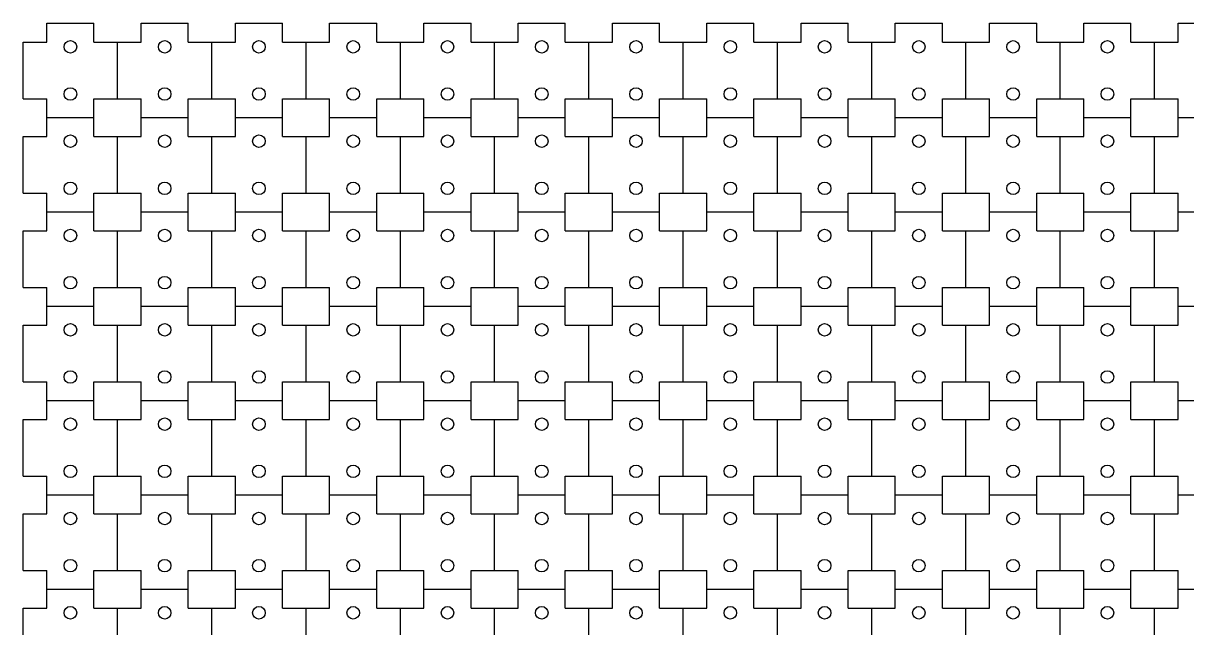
# Model space of a CAD drawing. Header units: millimetres. Extents: x 0 to 1500, y 0 to 750.
# Drawn here: x 0 to 370.2, y 557.8 to 750 of the extents above; entities that cross this region are included whole.
import ezdxf

# ---------------------------------------------------------------- set-up
doc = ezdxf.new("R2010")
doc.units = ezdxf.units.MM

msp = doc.modelspace()

# ---------------------------------------------------------------- linework, layer by layer
at = {"color": 7}
for p, q in [((7.5, 744), (7.5, 750)), ((7.5, 750), (15, 750)), ((15, 750), (22.5, 750)), ((22.5, 744), (22.5, 750)), ((37.5, 744), (37.5, 750)), ((37.5, 750), (45, 750)), ((45, 750), (52.5, 750)), ((52.5, 744), (52.5, 750)), ((67.5, 744), (67.5, 750)), ((67.5, 750), (75, 750)), ((75, 750), (82.5, 750)), ((82.5, 744), (82.5, 750)), ((97.5, 744), (97.5, 750)), ((97.5, 750), (105, 750)), ((105, 750), (112.5, 750)), ((112.5, 744), (112.5, 750)), ((127.5, 744), (127.5, 750)), ((127.5, 750), (135, 750)), ((135, 750), (142.5, 750)), ((142.5, 744), (142.5, 750)), ((157.5, 744), (157.5, 750)), ((157.5, 750), (165, 750)), ((165, 750), (172.5, 750)), ((172.5, 744), (172.5, 750)), ((187.5, 744), (187.5, 750)), ((187.5, 750), (195, 750)), ((195, 750), (202.5, 750)), ((202.5, 744), (202.5, 750)), ((217.5, 744), (217.5, 750)), ((217.5, 750), (225, 750)), ((225, 750), (232.5, 750)), ((232.5, 744), (232.5, 750)), ((247.5, 744), (247.5, 750)), ((247.5, 750), (255, 750)), ((255, 750), (262.5, 750)), ((262.5, 744), (262.5, 750)), ((277.5, 744), (277.5, 750)), ((277.5, 750), (285, 750)), ((285, 750), (292.5, 750)), ((292.5, 744), (292.5, 750)), ((307.5, 744), (307.5, 750)), ((307.5, 750), (315, 750)), ((315, 750), (322.5, 750)), ((322.5, 744), (322.5, 750)), ((337.5, 744), (337.5, 750)), ((337.5, 750), (345, 750)), ((345, 750), (352.5, 750)), ((352.5, 744), (352.5, 750)), ((367.5, 744), (367.5, 750)), ((367.5, 750), (375, 750)), ((0, 735), (0, 744)), ((0, 744), (7.5, 744)), ((22.5, 744), (30, 744)), ((30, 735), (30, 744)), ((30, 744), (37.5, 744)), ((52.5, 744), (60, 744)), ((60, 735), (60, 744)), ((60, 744), (67.5, 744)), ((82.5, 744), (90, 744)), ((90, 735), (90, 744)), ((90, 744), (97.5, 744)), ((112.5, 744), (120, 744)), ((120, 735), (120, 744)), ((120, 744), (127.5, 744)), ((142.5, 744), (150, 744)), ((150, 735), (150, 744)), ((150, 744), (157.5, 744)), ((172.5, 744), (180, 744)), ((180, 735), (180, 744)), ((180, 744), (187.5, 744)), ((202.5, 744), (210, 744)), ((210, 735), (210, 744)), ((210, 744), (217.5, 744)), ((232.5, 744), (240, 744)), ((240, 735), (240, 744)), ((240, 744), (247.5, 744)), ((262.5, 744), (270, 744)), ((270, 735), (270, 744)), ((270, 744), (277.5, 744)), ((292.5, 744), (300, 744)), ((300, 735), (300, 744)), ((300, 744), (307.5, 744)), ((322.5, 744), (330, 744)), ((330, 735), (330, 744)), ((330, 744), (337.5, 744)), ((352.5, 744), (360, 744)), ((360, 735), (360, 744)), ((360, 744), (367.5, 744)), ((0, 726), (0, 735)), ((30, 726), (30, 735)), ((60, 726), (60, 735)), ((90, 726), (90, 735)), ((120, 726), (120, 735)), ((150, 726), (150, 735)), ((180, 726), (180, 735)), ((210, 726), (210, 735)), ((240, 726), (240, 735)), ((270, 726), (270, 735)), ((300, 726), (300, 735)), ((330, 726), (330, 735)), ((360, 726), (360, 735)), ((0, 726), (7.5, 726)), ((7.5, 720), (7.5, 726)), ((22.5, 720), (22.5, 726)), ((22.5, 726), (30, 726)), ((30, 726), (37.5, 726)), ((37.5, 720), (37.5, 726)), ((52.5, 720), (52.5, 726)), ((52.5, 726), (60, 726)), ((60, 726), (67.5, 726)), ((67.5, 720), (67.5, 726)), ((82.5, 720), (82.5, 726)), ((82.5, 726), (90, 726)), ((90, 726), (97.5, 726)), ((97.5, 720), (97.5, 726)), ((112.5, 720), (112.5, 726)), ((112.5, 726), (120, 726)), ((120, 726), (127.5, 726)), ((127.5, 720), (127.5, 726)), ((142.5, 720), (142.5, 726)), ((142.5, 726), (150, 726)), ((150, 726), (157.5, 726)), ((157.5, 720), (157.5, 726)), ((172.5, 720), (172.5, 726)), ((172.5, 726), (180, 726)), ((180, 726), (187.5, 726)), ((187.5, 720), (187.5, 726)), ((202.5, 720), (202.5, 726)), ((202.5, 726), (210, 726)), ((210, 726), (217.5, 726)), ((217.5, 720), (217.5, 726)), ((232.5, 720), (232.5, 726)), ((232.5, 726), (240, 726)), ((240, 726), (247.5, 726)), ((247.5, 720), (247.5, 726)), ((262.5, 720), (262.5, 726)), ((262.5, 726), (270, 726)), ((270, 726), (277.5, 726)), ((277.5, 720), (277.5, 726)), ((292.5, 720), (292.5, 726)), ((292.5, 726), (300, 726)), ((300, 726), (307.5, 726)), ((307.5, 720), (307.5, 726)), ((322.5, 720), (322.5, 726)), ((322.5, 726), (330, 726)), ((330, 726), (337.5, 726)), ((337.5, 720), (337.5, 726)), ((352.5, 720), (352.5, 726)), ((352.5, 726), (360, 726)), ((360, 726), (367.5, 726)), ((367.5, 720), (367.5, 726)), ((7.5, 714), (7.5, 720)), ((7.5, 720), (15, 720)), ((15, 720), (22.5, 720)), ((22.5, 714), (22.5, 720)), ((37.5, 714), (37.5, 720)), ((37.5, 720), (45, 720)), ((45, 720), (52.5, 720)), ((52.5, 714), (52.5, 720)), ((67.5, 714), (67.5, 720)), ((67.5, 720), (75, 720)), ((75, 720), (82.5, 720)), ((82.5, 714), (82.5, 720)), ((97.5, 714), (97.5, 720)), ((97.5, 720), (105, 720)), ((105, 720), (112.5, 720)), ((112.5, 714), (112.5, 720)), ((127.5, 714), (127.5, 720)), ((127.5, 720), (135, 720)), ((135, 720), (142.5, 720)), ((142.5, 714), (142.5, 720)), ((157.5, 714), (157.5, 720)), ((157.5, 720), (165, 720)), ((165, 720), (172.5, 720)), ((172.5, 714), (172.5, 720)), ((187.5, 714), (187.5, 720)), ((187.5, 720), (195, 720)), ((195, 720), (202.5, 720)), ((202.5, 714), (202.5, 720)), ((217.5, 714), (217.5, 720)), ((217.5, 720), (225, 720)), ((225, 720), (232.5, 720)), ((232.5, 714), (232.5, 720)), ((247.5, 714), (247.5, 720)), ((247.5, 720), (255, 720)), ((255, 720), (262.5, 720)), ((262.5, 714), (262.5, 720)), ((277.5, 714), (277.5, 720)), ((277.5, 720), (285, 720)), ((285, 720), (292.5, 720)), ((292.5, 714), (292.5, 720)), ((307.5, 714), (307.5, 720)), ((307.5, 720), (315, 720)), ((315, 720), (322.5, 720)), ((322.5, 714), (322.5, 720)), ((337.5, 714), (337.5, 720)), ((337.5, 720), (345, 720)), ((345, 720), (352.5, 720)), ((352.5, 714), (352.5, 720)), ((367.5, 714), (367.5, 720)), ((367.5, 720), (375, 720)), ((0, 705), (0, 714)), ((0, 714), (7.5, 714)), ((22.5, 714), (30, 714)), ((30, 705), (30, 714)), ((30, 714), (37.5, 714)), ((52.5, 714), (60, 714)), ((60, 705), (60, 714)), ((60, 714), (67.5, 714)), ((82.5, 714), (90, 714)), ((90, 705), (90, 714)), ((90, 714), (97.5, 714)), ((112.5, 714), (120, 714)), ((120, 705), (120, 714)), ((120, 714), (127.5, 714)), ((142.5, 714), (150, 714)), ((150, 705), (150, 714)), ((150, 714), (157.5, 714)), ((172.5, 714), (180, 714)), ((180, 705), (180, 714)), ((180, 714), (187.5, 714)), ((202.5, 714), (210, 714)), ((210, 705), (210, 714)), ((210, 714), (217.5, 714)), ((232.5, 714), (240, 714)), ((240, 705), (240, 714)), ((240, 714), (247.5, 714)), ((262.5, 714), (270, 714)), ((270, 705), (270, 714)), ((270, 714), (277.5, 714)), ((292.5, 714), (300, 714)), ((300, 705), (300, 714)), ((300, 714), (307.5, 714)), ((322.5, 714), (330, 714)), ((330, 705), (330, 714)), ((330, 714), (337.5, 714)), ((352.5, 714), (360, 714)), ((360, 705), (360, 714)), ((360, 714), (367.5, 714)), ((0, 696), (0, 705)), ((30, 696), (30, 705)), ((60, 696), (60, 705)), ((90, 696), (90, 705)), ((120, 696), (120, 705)), ((150, 696), (150, 705)), ((180, 696), (180, 705)), ((210, 696), (210, 705)), ((240, 696), (240, 705)), ((270, 696), (270, 705)), ((300, 696), (300, 705)), ((330, 696), (330, 705)), ((360, 696), (360, 705)), ((0, 696), (7.5, 696)), ((7.5, 690), (7.5, 696)), ((22.5, 690), (22.5, 696)), ((22.5, 696), (30, 696)), ((30, 696), (37.5, 696)), ((37.5, 690), (37.5, 696)), ((52.5, 690), (52.5, 696)), ((52.5, 696), (60, 696)), ((60, 696), (67.5, 696)), ((67.5, 690), (67.5, 696)), ((82.5, 690), (82.5, 696)), ((82.5, 696), (90, 696)), ((90, 696), (97.5, 696)), ((97.5, 690), (97.5, 696)), ((112.5, 690), (112.5, 696)), ((112.5, 696), (120, 696)), ((120, 696), (127.5, 696)), ((127.5, 690), (127.5, 696)), ((142.5, 690), (142.5, 696)), ((142.5, 696), (150, 696)), ((150, 696), (157.5, 696)), ((157.5, 690), (157.5, 696)), ((172.5, 690), (172.5, 696)), ((172.5, 696), (180, 696)), ((180, 696), (187.5, 696)), ((187.5, 690), (187.5, 696)), ((202.5, 690), (202.5, 696)), ((202.5, 696), (210, 696)), ((210, 696), (217.5, 696)), ((217.5, 690), (217.5, 696)), ((232.5, 690), (232.5, 696)), ((232.5, 696), (240, 696)), ((240, 696), (247.5, 696)), ((247.5, 690), (247.5, 696)), ((262.5, 690), (262.5, 696)), ((262.5, 696), (270, 696)), ((270, 696), (277.5, 696)), ((277.5, 690), (277.5, 696)), ((292.5, 690), (292.5, 696)), ((292.5, 696), (300, 696)), ((300, 696), (307.5, 696)), ((307.5, 690), (307.5, 696)), ((322.5, 690), (322.5, 696)), ((322.5, 696), (330, 696)), ((330, 696), (337.5, 696)), ((337.5, 690), (337.5, 696)), ((352.5, 690), (352.5, 696)), ((352.5, 696), (360, 696)), ((360, 696), (367.5, 696)), ((367.5, 690), (367.5, 696)), ((7.5, 684), (7.5, 690)), ((7.5, 690), (15, 690)), ((15, 690), (22.5, 690)), ((22.5, 684), (22.5, 690)), ((37.5, 684), (37.5, 690)), ((37.5, 690), (45, 690)), ((45, 690), (52.5, 690)), ((52.5, 684), (52.5, 690)), ((67.5, 684), (67.5, 690)), ((67.5, 690), (75, 690)), ((75, 690), (82.5, 690)), ((82.5, 684), (82.5, 690)), ((97.5, 684), (97.5, 690)), ((97.5, 690), (105, 690)), ((105, 690), (112.5, 690)), ((112.5, 684), (112.5, 690)), ((127.5, 684), (127.5, 690)), ((127.5, 690), (135, 690)), ((135, 690), (142.5, 690)), ((142.5, 684), (142.5, 690)), ((157.5, 684), (157.5, 690)), ((157.5, 690), (165, 690)), ((165, 690), (172.5, 690)), ((172.5, 684), (172.5, 690)), ((187.5, 684), (187.5, 690)), ((187.5, 690), (195, 690)), ((195, 690), (202.5, 690)), ((202.5, 684), (202.5, 690)), ((217.5, 684), (217.5, 690)), ((217.5, 690), (225, 690)), ((225, 690), (232.5, 690)), ((232.5, 684), (232.5, 690)), ((247.5, 684), (247.5, 690)), ((247.5, 690), (255, 690)), ((255, 690), (262.5, 690)), ((262.5, 684), (262.5, 690)), ((277.5, 684), (277.5, 690)), ((277.5, 690), (285, 690)), ((285, 690), (292.5, 690)), ((292.5, 684), (292.5, 690)), ((307.5, 684), (307.5, 690)), ((307.5, 690), (315, 690)), ((315, 690), (322.5, 690)), ((322.5, 684), (322.5, 690)), ((337.5, 684), (337.5, 690)), ((337.5, 690), (345, 690)), ((345, 690), (352.5, 690)), ((352.5, 684), (352.5, 690)), ((367.5, 684), (367.5, 690)), ((367.5, 690), (375, 690)), ((0, 675), (0, 684)), ((0, 684), (7.5, 684)), ((22.5, 684), (30, 684)), ((30, 675), (30, 684)), ((30, 684), (37.5, 684)), ((52.5, 684), (60, 684)), ((60, 675), (60, 684)), ((60, 684), (67.5, 684)), ((82.5, 684), (90, 684)), ((90, 675), (90, 684)), ((90, 684), (97.5, 684)), ((112.5, 684), (120, 684)), ((120, 675), (120, 684)), ((120, 684), (127.5, 684)), ((142.5, 684), (150, 684)), ((150, 675), (150, 684)), ((150, 684), (157.5, 684)), ((172.5, 684), (180, 684)), ((180, 675), (180, 684)), ((180, 684), (187.5, 684)), ((202.5, 684), (210, 684)), ((210, 675), (210, 684)), ((210, 684), (217.5, 684)), ((232.5, 684), (240, 684)), ((240, 675), (240, 684)), ((240, 684), (247.5, 684)), ((262.5, 684), (270, 684)), ((270, 675), (270, 684)), ((270, 684), (277.5, 684)), ((292.5, 684), (300, 684)), ((300, 675), (300, 684)), ((300, 684), (307.5, 684)), ((322.5, 684), (330, 684)), ((330, 675), (330, 684)), ((330, 684), (337.5, 684)), ((352.5, 684), (360, 684)), ((360, 675), (360, 684)), ((360, 684), (367.5, 684)), ((0, 666), (0, 675)), ((30, 666), (30, 675)), ((60, 666), (60, 675)), ((90, 666), (90, 675)), ((120, 666), (120, 675)), ((150, 666), (150, 675)), ((180, 666), (180, 675)), ((210, 666), (210, 675)), ((240, 666), (240, 675)), ((270, 666), (270, 675)), ((300, 666), (300, 675)), ((330, 666), (330, 675)), ((360, 666), (360, 675)), ((0, 666), (7.5, 666)), ((7.5, 660), (7.5, 666)), ((22.5, 660), (22.5, 666)), ((22.5, 666), (30, 666)), ((30, 666), (37.5, 666)), ((37.5, 660), (37.5, 666)), ((52.5, 660), (52.5, 666)), ((52.5, 666), (60, 666)), ((60, 666), (67.5, 666)), ((67.5, 660), (67.5, 666)), ((82.5, 660), (82.5, 666)), ((82.5, 666), (90, 666)), ((90, 666), (97.5, 666)), ((97.5, 660), (97.5, 666)), ((112.5, 660), (112.5, 666)), ((112.5, 666), (120, 666)), ((120, 666), (127.5, 666)), ((127.5, 660), (127.5, 666)), ((142.5, 660), (142.5, 666)), ((142.5, 666), (150, 666)), ((150, 666), (157.5, 666)), ((157.5, 660), (157.5, 666)), ((172.5, 660), (172.5, 666)), ((172.5, 666), (180, 666)), ((180, 666), (187.5, 666)), ((187.5, 660), (187.5, 666)), ((202.5, 660), (202.5, 666)), ((202.5, 666), (210, 666)), ((210, 666), (217.5, 666)), ((217.5, 660), (217.5, 666)), ((232.5, 660), (232.5, 666)), ((232.5, 666), (240, 666)), ((240, 666), (247.5, 666)), ((247.5, 660), (247.5, 666)), ((262.5, 660), (262.5, 666)), ((262.5, 666), (270, 666)), ((270, 666), (277.5, 666)), ((277.5, 660), (277.5, 666)), ((292.5, 660), (292.5, 666)), ((292.5, 666), (300, 666)), ((300, 666), (307.5, 666)), ((307.5, 660), (307.5, 666)), ((322.5, 660), (322.5, 666)), ((322.5, 666), (330, 666)), ((330, 666), (337.5, 666)), ((337.5, 660), (337.5, 666)), ((352.5, 660), (352.5, 666)), ((352.5, 666), (360, 666)), ((360, 666), (367.5, 666)), ((367.5, 660), (367.5, 666)), ((7.5, 654), (7.5, 660)), ((7.5, 660), (15, 660)), ((15, 660), (22.5, 660)), ((22.5, 654), (22.5, 660)), ((37.5, 654), (37.5, 660)), ((37.5, 660), (45, 660)), ((45, 660), (52.5, 660)), ((52.5, 654), (52.5, 660)), ((67.5, 654), (67.5, 660)), ((67.5, 660), (75, 660)), ((75, 660), (82.5, 660)), ((82.5, 654), (82.5, 660)), ((97.5, 654), (97.5, 660)), ((97.5, 660), (105, 660)), ((105, 660), (112.5, 660)), ((112.5, 654), (112.5, 660)), ((127.5, 654), (127.5, 660)), ((127.5, 660), (135, 660)), ((135, 660), (142.5, 660)), ((142.5, 654), (142.5, 660)), ((157.5, 654), (157.5, 660)), ((157.5, 660), (165, 660)), ((165, 660), (172.5, 660)), ((172.5, 654), (172.5, 660)), ((187.5, 654), (187.5, 660)), ((187.5, 660), (195, 660)), ((195, 660), (202.5, 660)), ((202.5, 654), (202.5, 660)), ((217.5, 654), (217.5, 660)), ((217.5, 660), (225, 660)), ((225, 660), (232.5, 660)), ((232.5, 654), (232.5, 660)), ((247.5, 654), (247.5, 660)), ((247.5, 660), (255, 660)), ((255, 660), (262.5, 660)), ((262.5, 654), (262.5, 660)), ((277.5, 654), (277.5, 660)), ((277.5, 660), (285, 660)), ((285, 660), (292.5, 660)), ((292.5, 654), (292.5, 660)), ((307.5, 654), (307.5, 660)), ((307.5, 660), (315, 660)), ((315, 660), (322.5, 660)), ((322.5, 654), (322.5, 660)), ((337.5, 654), (337.5, 660)), ((337.5, 660), (345, 660)), ((345, 660), (352.5, 660)), ((352.5, 654), (352.5, 660)), ((367.5, 654), (367.5, 660)), ((367.5, 660), (375, 660)), ((0, 645), (0, 654)), ((0, 654), (7.5, 654)), ((22.5, 654), (30, 654)), ((30, 645), (30, 654)), ((30, 654), (37.5, 654)), ((52.5, 654), (60, 654)), ((60, 645), (60, 654)), ((60, 654), (67.5, 654)), ((82.5, 654), (90, 654)), ((90, 645), (90, 654)), ((90, 654), (97.5, 654)), ((112.5, 654), (120, 654)), ((120, 645), (120, 654)), ((120, 654), (127.5, 654)), ((142.5, 654), (150, 654)), ((150, 645), (150, 654)), ((150, 654), (157.5, 654)), ((172.5, 654), (180, 654)), ((180, 645), (180, 654)), ((180, 654), (187.5, 654)), ((202.5, 654), (210, 654)), ((210, 645), (210, 654)), ((210, 654), (217.5, 654)), ((232.5, 654), (240, 654)), ((240, 645), (240, 654)), ((240, 654), (247.5, 654)), ((262.5, 654), (270, 654)), ((270, 645), (270, 654)), ((270, 654), (277.5, 654)), ((292.5, 654), (300, 654)), ((300, 645), (300, 654)), ((300, 654), (307.5, 654)), ((322.5, 654), (330, 654)), ((330, 645), (330, 654)), ((330, 654), (337.5, 654)), ((352.5, 654), (360, 654)), ((360, 645), (360, 654)), ((360, 654), (367.5, 654)), ((0, 636), (0, 645)), ((30, 636), (30, 645)), ((60, 636), (60, 645)), ((90, 636), (90, 645)), ((120, 636), (120, 645)), ((150, 636), (150, 645)), ((180, 636), (180, 645)), ((210, 636), (210, 645)), ((240, 636), (240, 645)), ((270, 636), (270, 645)), ((300, 636), (300, 645)), ((330, 636), (330, 645)), ((360, 636), (360, 645)), ((0, 636), (7.5, 636)), ((7.5, 630), (7.5, 636)), ((22.5, 630), (22.5, 636)), ((22.5, 636), (30, 636)), ((30, 636), (37.5, 636)), ((37.5, 630), (37.5, 636)), ((52.5, 630), (52.5, 636)), ((52.5, 636), (60, 636)), ((60, 636), (67.5, 636)), ((67.5, 630), (67.5, 636)), ((82.5, 630), (82.5, 636)), ((82.5, 636), (90, 636)), ((90, 636), (97.5, 636)), ((97.5, 630), (97.5, 636)), ((112.5, 630), (112.5, 636)), ((112.5, 636), (120, 636)), ((120, 636), (127.5, 636)), ((127.5, 630), (127.5, 636)), ((142.5, 630), (142.5, 636)), ((142.5, 636), (150, 636)), ((150, 636), (157.5, 636)), ((157.5, 630), (157.5, 636)), ((172.5, 630), (172.5, 636)), ((172.5, 636), (180, 636)), ((180, 636), (187.5, 636)), ((187.5, 630), (187.5, 636)), ((202.5, 630), (202.5, 636)), ((202.5, 636), (210, 636)), ((210, 636), (217.5, 636)), ((217.5, 630), (217.5, 636)), ((232.5, 630), (232.5, 636)), ((232.5, 636), (240, 636)), ((240, 636), (247.5, 636)), ((247.5, 630), (247.5, 636)), ((262.5, 630), (262.5, 636)), ((262.5, 636), (270, 636)), ((270, 636), (277.5, 636)), ((277.5, 630), (277.5, 636)), ((292.5, 630), (292.5, 636)), ((292.5, 636), (300, 636)), ((300, 636), (307.5, 636)), ((307.5, 630), (307.5, 636)), ((322.5, 630), (322.5, 636)), ((322.5, 636), (330, 636)), ((330, 636), (337.5, 636)), ((337.5, 630), (337.5, 636)), ((352.5, 630), (352.5, 636)), ((352.5, 636), (360, 636)), ((360, 636), (367.5, 636)), ((367.5, 630), (367.5, 636)), ((7.5, 624), (7.5, 630)), ((7.5, 630), (15, 630)), ((15, 630), (22.5, 630)), ((22.5, 624), (22.5, 630)), ((37.5, 624), (37.5, 630)), ((37.5, 630), (45, 630)), ((45, 630), (52.5, 630)), ((52.5, 624), (52.5, 630)), ((67.5, 624), (67.5, 630)), ((67.5, 630), (75, 630)), ((75, 630), (82.5, 630)), ((82.5, 624), (82.5, 630)), ((97.5, 624), (97.5, 630)), ((97.5, 630), (105, 630)), ((105, 630), (112.5, 630)), ((112.5, 624), (112.5, 630)), ((127.5, 624), (127.5, 630)), ((127.5, 630), (135, 630)), ((135, 630), (142.5, 630)), ((142.5, 624), (142.5, 630)), ((157.5, 624), (157.5, 630)), ((157.5, 630), (165, 630)), ((165, 630), (172.5, 630)), ((172.5, 624), (172.5, 630)), ((187.5, 624), (187.5, 630)), ((187.5, 630), (195, 630)), ((195, 630), (202.5, 630)), ((202.5, 624), (202.5, 630)), ((217.5, 624), (217.5, 630)), ((217.5, 630), (225, 630)), ((225, 630), (232.5, 630)), ((232.5, 624), (232.5, 630)), ((247.5, 624), (247.5, 630)), ((247.5, 630), (255, 630)), ((255, 630), (262.5, 630)), ((262.5, 624), (262.5, 630)), ((277.5, 624), (277.5, 630)), ((277.5, 630), (285, 630)), ((285, 630), (292.5, 630)), ((292.5, 624), (292.5, 630)), ((307.5, 624), (307.5, 630)), ((307.5, 630), (315, 630)), ((315, 630), (322.5, 630)), ((322.5, 624), (322.5, 630)), ((337.5, 624), (337.5, 630)), ((337.5, 630), (345, 630)), ((345, 630), (352.5, 630)), ((352.5, 624), (352.5, 630)), ((367.5, 624), (367.5, 630)), ((367.5, 630), (375, 630)), ((0, 615), (0, 624)), ((0, 624), (7.5, 624)), ((22.5, 624), (30, 624)), ((30, 615), (30, 624)), ((30, 624), (37.5, 624)), ((52.5, 624), (60, 624)), ((60, 615), (60, 624)), ((60, 624), (67.5, 624)), ((82.5, 624), (90, 624)), ((90, 615), (90, 624)), ((90, 624), (97.5, 624)), ((112.5, 624), (120, 624)), ((120, 615), (120, 624)), ((120, 624), (127.5, 624)), ((142.5, 624), (150, 624)), ((150, 615), (150, 624)), ((150, 624), (157.5, 624)), ((172.5, 624), (180, 624)), ((180, 615), (180, 624)), ((180, 624), (187.5, 624)), ((202.5, 624), (210, 624)), ((210, 615), (210, 624)), ((210, 624), (217.5, 624)), ((232.5, 624), (240, 624)), ((240, 615), (240, 624)), ((240, 624), (247.5, 624)), ((262.5, 624), (270, 624)), ((270, 615), (270, 624)), ((270, 624), (277.5, 624)), ((292.5, 624), (300, 624)), ((300, 615), (300, 624)), ((300, 624), (307.5, 624)), ((322.5, 624), (330, 624)), ((330, 615), (330, 624)), ((330, 624), (337.5, 624)), ((352.5, 624), (360, 624)), ((360, 615), (360, 624)), ((360, 624), (367.5, 624)), ((0, 606), (0, 615)), ((30, 606), (30, 615)), ((60, 606), (60, 615)), ((90, 606), (90, 615)), ((120, 606), (120, 615)), ((150, 606), (150, 615)), ((180, 606), (180, 615)), ((210, 606), (210, 615)), ((240, 606), (240, 615)), ((270, 606), (270, 615)), ((300, 606), (300, 615)), ((330, 606), (330, 615)), ((360, 606), (360, 615)), ((0, 606), (7.5, 606)), ((7.5, 600), (7.5, 606)), ((22.5, 600), (22.5, 606)), ((22.5, 606), (30, 606)), ((30, 606), (37.5, 606)), ((37.5, 600), (37.5, 606)), ((52.5, 600), (52.5, 606)), ((52.5, 606), (60, 606)), ((60, 606), (67.5, 606)), ((67.5, 600), (67.5, 606)), ((82.5, 600), (82.5, 606)), ((82.5, 606), (90, 606)), ((90, 606), (97.5, 606)), ((97.5, 600), (97.5, 606)), ((112.5, 600), (112.5, 606)), ((112.5, 606), (120, 606)), ((120, 606), (127.5, 606)), ((127.5, 600), (127.5, 606)), ((142.5, 600), (142.5, 606)), ((142.5, 606), (150, 606)), ((150, 606), (157.5, 606)), ((157.5, 600), (157.5, 606)), ((172.5, 600), (172.5, 606)), ((172.5, 606), (180, 606)), ((180, 606), (187.5, 606)), ((187.5, 600), (187.5, 606)), ((202.5, 600), (202.5, 606)), ((202.5, 606), (210, 606)), ((210, 606), (217.5, 606)), ((217.5, 600), (217.5, 606)), ((232.5, 600), (232.5, 606)), ((232.5, 606), (240, 606)), ((240, 606), (247.5, 606)), ((247.5, 600), (247.5, 606)), ((262.5, 600), (262.5, 606)), ((262.5, 606), (270, 606)), ((270, 606), (277.5, 606)), ((277.5, 600), (277.5, 606)), ((292.5, 600), (292.5, 606)), ((292.5, 606), (300, 606)), ((300, 606), (307.5, 606)), ((307.5, 600), (307.5, 606)), ((322.5, 600), (322.5, 606)), ((322.5, 606), (330, 606)), ((330, 606), (337.5, 606)), ((337.5, 600), (337.5, 606)), ((352.5, 600), (352.5, 606)), ((352.5, 606), (360, 606)), ((360, 606), (367.5, 606)), ((367.5, 600), (367.5, 606)), ((7.5, 594), (7.5, 600)), ((7.5, 600), (15, 600)), ((15, 600), (22.5, 600)), ((22.5, 594), (22.5, 600)), ((37.5, 594), (37.5, 600)), ((37.5, 600), (45, 600)), ((45, 600), (52.5, 600)), ((52.5, 594), (52.5, 600)), ((67.5, 594), (67.5, 600)), ((67.5, 600), (75, 600)), ((75, 600), (82.5, 600)), ((82.5, 594), (82.5, 600)), ((97.5, 594), (97.5, 600)), ((97.5, 600), (105, 600)), ((105, 600), (112.5, 600)), ((112.5, 594), (112.5, 600)), ((127.5, 594), (127.5, 600)), ((127.5, 600), (135, 600)), ((135, 600), (142.5, 600)), ((142.5, 594), (142.5, 600)), ((157.5, 594), (157.5, 600)), ((157.5, 600), (165, 600)), ((165, 600), (172.5, 600)), ((172.5, 594), (172.5, 600)), ((187.5, 594), (187.5, 600)), ((187.5, 600), (195, 600)), ((195, 600), (202.5, 600)), ((202.5, 594), (202.5, 600)), ((217.5, 594), (217.5, 600)), ((217.5, 600), (225, 600)), ((225, 600), (232.5, 600)), ((232.5, 594), (232.5, 600)), ((247.5, 594), (247.5, 600)), ((247.5, 600), (255, 600)), ((255, 600), (262.5, 600)), ((262.5, 594), (262.5, 600)), ((277.5, 594), (277.5, 600)), ((277.5, 600), (285, 600)), ((285, 600), (292.5, 600)), ((292.5, 594), (292.5, 600)), ((307.5, 594), (307.5, 600)), ((307.5, 600), (315, 600)), ((315, 600), (322.5, 600)), ((322.5, 594), (322.5, 600)), ((337.5, 594), (337.5, 600)), ((337.5, 600), (345, 600)), ((345, 600), (352.5, 600)), ((352.5, 594), (352.5, 600)), ((367.5, 594), (367.5, 600)), ((367.5, 600), (375, 600)), ((0, 585), (0, 594)), ((0, 594), (7.5, 594)), ((22.5, 594), (30, 594)), ((30, 585), (30, 594)), ((30, 594), (37.5, 594)), ((52.5, 594), (60, 594)), ((60, 585), (60, 594)), ((60, 594), (67.5, 594)), ((82.5, 594), (90, 594)), ((90, 585), (90, 594)), ((90, 594), (97.5, 594)), ((112.5, 594), (120, 594)), ((120, 585), (120, 594)), ((120, 594), (127.5, 594)), ((142.5, 594), (150, 594)), ((150, 585), (150, 594)), ((150, 594), (157.5, 594)), ((172.5, 594), (180, 594)), ((180, 585), (180, 594)), ((180, 594), (187.5, 594)), ((202.5, 594), (210, 594)), ((210, 585), (210, 594)), ((210, 594), (217.5, 594)), ((232.5, 594), (240, 594)), ((240, 585), (240, 594)), ((240, 594), (247.5, 594)), ((262.5, 594), (270, 594)), ((270, 585), (270, 594)), ((270, 594), (277.5, 594)), ((292.5, 594), (300, 594)), ((300, 585), (300, 594)), ((300, 594), (307.5, 594)), ((322.5, 594), (330, 594)), ((330, 585), (330, 594)), ((330, 594), (337.5, 594)), ((352.5, 594), (360, 594)), ((360, 585), (360, 594)), ((360, 594), (367.5, 594)), ((0, 576), (0, 585)), ((30, 576), (30, 585)), ((60, 576), (60, 585)), ((90, 576), (90, 585)), ((120, 576), (120, 585)), ((150, 576), (150, 585)), ((180, 576), (180, 585)), ((210, 576), (210, 585)), ((240, 576), (240, 585)), ((270, 576), (270, 585)), ((300, 576), (300, 585)), ((330, 576), (330, 585)), ((360, 576), (360, 585)), ((0, 576), (7.5, 576)), ((7.5, 570), (7.5, 576)), ((22.5, 570), (22.5, 576)), ((22.5, 576), (30, 576)), ((30, 576), (37.5, 576)), ((37.5, 570), (37.5, 576)), ((52.5, 570), (52.5, 576)), ((52.5, 576), (60, 576)), ((60, 576), (67.5, 576)), ((67.5, 570), (67.5, 576)), ((82.5, 570), (82.5, 576)), ((82.5, 576), (90, 576)), ((90, 576), (97.5, 576)), ((97.5, 570), (97.5, 576)), ((112.5, 570), (112.5, 576)), ((112.5, 576), (120, 576)), ((120, 576), (127.5, 576)), ((127.5, 570), (127.5, 576)), ((142.5, 570), (142.5, 576)), ((142.5, 576), (150, 576)), ((150, 576), (157.5, 576)), ((157.5, 570), (157.5, 576)), ((172.5, 570), (172.5, 576)), ((172.5, 576), (180, 576)), ((180, 576), (187.5, 576)), ((187.5, 570), (187.5, 576)), ((202.5, 570), (202.5, 576)), ((202.5, 576), (210, 576)), ((210, 576), (217.5, 576)), ((217.5, 570), (217.5, 576)), ((232.5, 570), (232.5, 576)), ((232.5, 576), (240, 576)), ((240, 576), (247.5, 576)), ((247.5, 570), (247.5, 576)), ((262.5, 570), (262.5, 576)), ((262.5, 576), (270, 576)), ((270, 576), (277.5, 576)), ((277.5, 570), (277.5, 576)), ((292.5, 570), (292.5, 576)), ((292.5, 576), (300, 576)), ((300, 576), (307.5, 576)), ((307.5, 570), (307.5, 576)), ((322.5, 570), (322.5, 576)), ((322.5, 576), (330, 576)), ((330, 576), (337.5, 576)), ((337.5, 570), (337.5, 576)), ((352.5, 570), (352.5, 576)), ((352.5, 576), (360, 576)), ((360, 576), (367.5, 576)), ((367.5, 570), (367.5, 576)), ((7.5, 564), (7.5, 570)), ((7.5, 570), (15, 570)), ((15, 570), (22.5, 570)), ((22.5, 564), (22.5, 570)), ((37.5, 564), (37.5, 570)), ((37.5, 570), (45, 570)), ((45, 570), (52.5, 570)), ((52.5, 564), (52.5, 570)), ((67.5, 564), (67.5, 570)), ((67.5, 570), (75, 570)), ((75, 570), (82.5, 570)), ((82.5, 564), (82.5, 570)), ((97.5, 564), (97.5, 570)), ((97.5, 570), (105, 570)), ((105, 570), (112.5, 570)), ((112.5, 564), (112.5, 570)), ((127.5, 564), (127.5, 570)), ((127.5, 570), (135, 570)), ((135, 570), (142.5, 570)), ((142.5, 564), (142.5, 570)), ((157.5, 564), (157.5, 570)), ((157.5, 570), (165, 570)), ((165, 570), (172.5, 570)), ((172.5, 564), (172.5, 570)), ((187.5, 564), (187.5, 570)), ((187.5, 570), (195, 570)), ((195, 570), (202.5, 570)), ((202.5, 564), (202.5, 570)), ((217.5, 564), (217.5, 570)), ((217.5, 570), (225, 570)), ((225, 570), (232.5, 570)), ((232.5, 564), (232.5, 570)), ((247.5, 564), (247.5, 570)), ((247.5, 570), (255, 570)), ((255, 570), (262.5, 570)), ((262.5, 564), (262.5, 570)), ((277.5, 564), (277.5, 570)), ((277.5, 570), (285, 570)), ((285, 570), (292.5, 570)), ((292.5, 564), (292.5, 570)), ((307.5, 564), (307.5, 570)), ((307.5, 570), (315, 570)), ((315, 570), (322.5, 570)), ((322.5, 564), (322.5, 570)), ((337.5, 564), (337.5, 570)), ((337.5, 570), (345, 570)), ((345, 570), (352.5, 570)), ((352.5, 564), (352.5, 570)), ((367.5, 564), (367.5, 570)), ((367.5, 570), (375, 570)), ((0, 555), (0, 564)), ((0, 564), (7.5, 564)), ((22.5, 564), (30, 564)), ((30, 555), (30, 564)), ((30, 564), (37.5, 564)), ((52.5, 564), (60, 564)), ((60, 555), (60, 564)), ((60, 564), (67.5, 564)), ((82.5, 564), (90, 564)), ((90, 555), (90, 564)), ((90, 564), (97.5, 564)), ((112.5, 564), (120, 564)), ((120, 555), (120, 564)), ((120, 564), (127.5, 564)), ((142.5, 564), (150, 564)), ((150, 555), (150, 564)), ((150, 564), (157.5, 564)), ((172.5, 564), (180, 564)), ((180, 555), (180, 564)), ((180, 564), (187.5, 564)), ((202.5, 564), (210, 564)), ((210, 555), (210, 564)), ((210, 564), (217.5, 564)), ((232.5, 564), (240, 564)), ((240, 555), (240, 564)), ((240, 564), (247.5, 564)), ((262.5, 564), (270, 564)), ((270, 555), (270, 564)), ((270, 564), (277.5, 564)), ((292.5, 564), (300, 564)), ((300, 555), (300, 564)), ((300, 564), (307.5, 564)), ((322.5, 564), (330, 564)), ((330, 555), (330, 564)), ((330, 564), (337.5, 564)), ((352.5, 564), (360, 564)), ((360, 555), (360, 564)), ((360, 564), (367.5, 564))]:
    msp.add_line(p, q, dxfattribs=at)
at = {"color": 1}
for centre in [(15, 742.5), (45, 742.5), (75, 742.5), (105, 742.5), (135, 742.5), (165, 742.5), (195, 742.5), (225, 742.5), (255, 742.5), (285, 742.5), (315, 742.5), (345, 742.5), (15, 727.5), (45, 727.5), (75, 727.5), (105, 727.5), (135, 727.5), (165, 727.5), (195, 727.5), (225, 727.5), (255, 727.5), (285, 727.5), (315, 727.5), (345, 727.5), (15, 712.5), (45, 712.5), (75, 712.5), (105, 712.5), (135, 712.5), (165, 712.5), (195, 712.5), (225, 712.5), (255, 712.5), (285, 712.5), (315, 712.5), (345, 712.5), (15, 697.5), (45, 697.5), (75, 697.5), (105, 697.5), (135, 697.5), (165, 697.5), (195, 697.5), (225, 697.5), (255, 697.5), (285, 697.5), (315, 697.5), (345, 697.5), (15, 682.5), (45, 682.5), (75, 682.5), (105, 682.5), (135, 682.5), (165, 682.5), (195, 682.5), (225, 682.5), (255, 682.5), (285, 682.5), (315, 682.5), (345, 682.5), (15, 667.5), (45, 667.5), (75, 667.5), (105, 667.5), (135, 667.5), (165, 667.5), (195, 667.5), (225, 667.5), (255, 667.5), (285, 667.5), (315, 667.5), (345, 667.5), (15, 652.5), (45, 652.5), (75, 652.5), (105, 652.5), (135, 652.5), (165, 652.5), (195, 652.5), (225, 652.5), (255, 652.5), (285, 652.5), (315, 652.5), (345, 652.5), (15, 637.5), (45, 637.5), (75, 637.5), (105, 637.5), (135, 637.5), (165, 637.5), (195, 637.5), (225, 637.5), (255, 637.5), (285, 637.5), (315, 637.5), (345, 637.5), (15, 622.5), (45, 622.5), (75, 622.5), (105, 622.5), (135, 622.5), (165, 622.5), (195, 622.5), (225, 622.5), (255, 622.5), (285, 622.5), (315, 622.5), (345, 622.5), (15, 607.5), (45, 607.5), (75, 607.5), (105, 607.5), (135, 607.5), (165, 607.5), (195, 607.5), (225, 607.5), (255, 607.5), (285, 607.5), (315, 607.5), (345, 607.5), (15, 592.5), (45, 592.5), (75, 592.5), (105, 592.5), (135, 592.5), (165, 592.5), (195, 592.5), (225, 592.5), (255, 592.5), (285, 592.5), (315, 592.5), (345, 592.5), (15, 577.5), (45, 577.5), (75, 577.5), (105, 577.5), (135, 577.5), (165, 577.5), (195, 577.5), (225, 577.5), (255, 577.5), (285, 577.5), (315, 577.5), (345, 577.5), (15, 562.5), (45, 562.5), (75, 562.5), (105, 562.5), (135, 562.5), (165, 562.5), (195, 562.5), (225, 562.5), (255, 562.5), (285, 562.5), (315, 562.5), (345, 562.5)]:
    msp.add_circle(centre, 2, dxfattribs=at)

doc.saveas('drawing.dxf')
